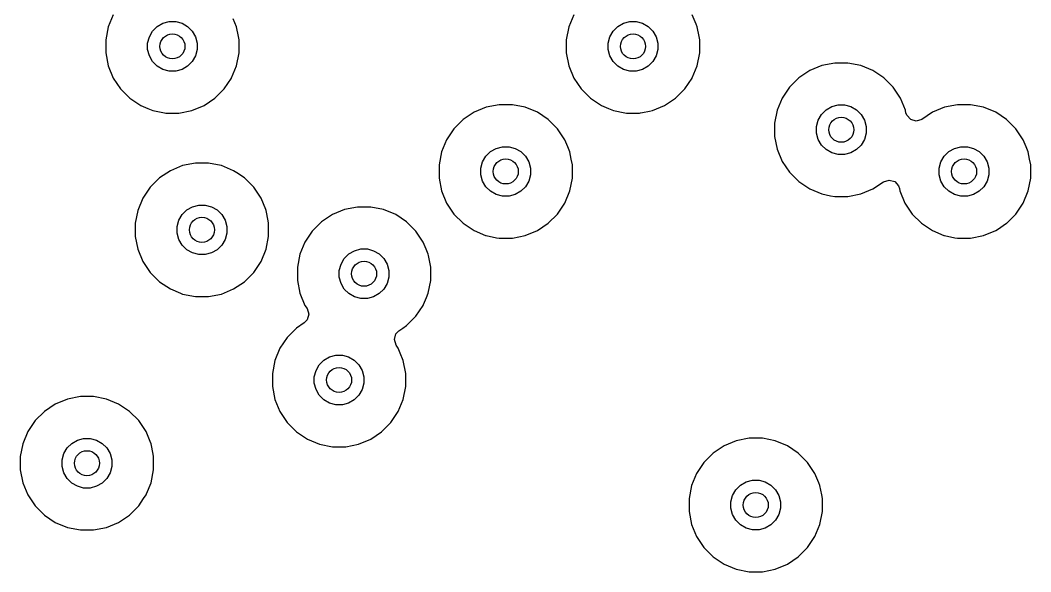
# Model space of a CAD drawing. Header units: inches. Extents: x 2.68 to 6.18, y -3.58 to -1.67.
# Drawn here: x 5.3218 to 5.7992, y -2.9449 to -2.6845 of the extents above; entities that cross this region are included whole.
import ezdxf

# ---------------------------------------------------------------- set-up
doc = ezdxf.new("R2010")
doc.units = ezdxf.units.IN
doc.header["$MEASUREMENT"] = 0
doc.layers.add('In1.Cu', color=91, linetype='CONTINUOUS', true_color=0x7fc87f)

msp = doc.modelspace()

# ---------------------------------------------------------------- linework, layer by layer
at = {"layer": 'In1.Cu', "linetype": 'CONTINUOUS'}
for p, q in [((5.36577, -2.68192), (5.3634, -2.68766)), ((5.58337, -2.68192), (5.58099, -2.68766)), ((5.64107, -2.68636), (5.63923, -2.68192)), ((5.3634, -2.68766), (5.36219, -2.69375)), ((5.3634, -2.68766), (5.3634, -2.68766)), ((5.38433, -2.68966), (5.38651, -2.68748)), ((5.38651, -2.68748), (5.38918, -2.68594)), ((5.38918, -2.68594), (5.39216, -2.68514)), ((5.39216, -2.68514), (5.39524, -2.68514)), ((5.39524, -2.68514), (5.39822, -2.68594)), ((5.39822, -2.68594), (5.40089, -2.68748)), ((5.40089, -2.68748), (5.40307, -2.68966)), ((5.42401, -2.68766), (5.42243, -2.68386)), ((5.4249, -2.69216), (5.42401, -2.68766)), ((5.58099, -2.68766), (5.57978, -2.69375)), ((5.58099, -2.68766), (5.58099, -2.68766)), ((5.60193, -2.68966), (5.60411, -2.68748)), ((5.60411, -2.68748), (5.60678, -2.68594)), ((5.60678, -2.68594), (5.60976, -2.68514)), ((5.60976, -2.68514), (5.61284, -2.68514)), ((5.61284, -2.68514), (5.61582, -2.68594)), ((5.61582, -2.68594), (5.61849, -2.68748)), ((5.61849, -2.68748), (5.62067, -2.68966)), ((5.6416, -2.68766), (5.64107, -2.68636)), ((5.6425, -2.69216), (5.6416, -2.68766)), ((5.38199, -2.69531), (5.38279, -2.69233)), ((5.38279, -2.69233), (5.38433, -2.68966)), ((5.40307, -2.68966), (5.40461, -2.69233)), ((5.40461, -2.69233), (5.40541, -2.69531)), ((5.42522, -2.69375), (5.4249, -2.69216)), ((5.59959, -2.69531), (5.60039, -2.69233)), ((5.60039, -2.69233), (5.60193, -2.68966)), ((5.62067, -2.68966), (5.62221, -2.69233)), ((5.62221, -2.69233), (5.62301, -2.69531)), ((5.64281, -2.69375), (5.6425, -2.69216)), ((5.36219, -2.69375), (5.36219, -2.69995)), ((5.38199, -2.69839), (5.38199, -2.69531)), ((5.40541, -2.69531), (5.40541, -2.69839)), ((5.42522, -2.69995), (5.42522, -2.69375)), ((5.42522, -2.69375), (5.42522, -2.69375)), ((5.42522, -2.69375), (5.42522, -2.69375)), ((5.57978, -2.69375), (5.57978, -2.69995)), ((5.59959, -2.69839), (5.59959, -2.69531)), ((5.62301, -2.69531), (5.62301, -2.69839)), ((5.64281, -2.69995), (5.64281, -2.69375)), ((5.64281, -2.69375), (5.64281, -2.69375)), ((5.64281, -2.69375), (5.64281, -2.69375)), ((5.36219, -2.69995), (5.3634, -2.70604)), ((5.38279, -2.70137), (5.38199, -2.69839)), ((5.38433, -2.70404), (5.38279, -2.70137)), ((5.40461, -2.70137), (5.40307, -2.70404)), ((5.40541, -2.69839), (5.40461, -2.70137)), ((5.42401, -2.70604), (5.42522, -2.69995)), ((5.57978, -2.69995), (5.58099, -2.70604)), ((5.60039, -2.70137), (5.59959, -2.69839)), ((5.60193, -2.70404), (5.60039, -2.70137)), ((5.62221, -2.70137), (5.62067, -2.70404)), ((5.62301, -2.69839), (5.62221, -2.70137)), ((5.6416, -2.70604), (5.64281, -2.69995)), ((5.3634, -2.70604), (5.3634, -2.70604)), ((5.3634, -2.70604), (5.36577, -2.71178)), ((5.38651, -2.70622), (5.38433, -2.70404)), ((5.38918, -2.70776), (5.38651, -2.70622)), ((5.40089, -2.70622), (5.39822, -2.70776)), ((5.40307, -2.70404), (5.40089, -2.70622)), ((5.42242, -2.70988), (5.42401, -2.70604)), ((5.58099, -2.70604), (5.58099, -2.70604)), ((5.58099, -2.70604), (5.58337, -2.71178)), ((5.60411, -2.70622), (5.60193, -2.70404)), ((5.60678, -2.70776), (5.60411, -2.70622)), ((5.61849, -2.70622), (5.61582, -2.70776)), ((5.62067, -2.70404), (5.61849, -2.70622)), ((5.64002, -2.70988), (5.6416, -2.70604)), ((5.70053, -2.70592), (5.6948, -2.70829)), ((5.70662, -2.7047), (5.70053, -2.70592)), ((5.70053, -2.70592), (5.70053, -2.70592)), ((5.71283, -2.7047), (5.70662, -2.7047)), ((5.70662, -2.7047), (5.70662, -2.7047)), ((5.71892, -2.70592), (5.71283, -2.7047)), ((5.71283, -2.7047), (5.71283, -2.7047)), ((5.72465, -2.70829), (5.71892, -2.70592)), ((5.71892, -2.70592), (5.71892, -2.70592)), ((5.36577, -2.71178), (5.36577, -2.71178)), ((5.36577, -2.71178), (5.36922, -2.71694)), ((5.39216, -2.70856), (5.38918, -2.70776)), ((5.39524, -2.70856), (5.39216, -2.70856)), ((5.39822, -2.70776), (5.39524, -2.70856)), ((5.41818, -2.71694), (5.42163, -2.71178)), ((5.42163, -2.71178), (5.42164, -2.71175)), ((5.42164, -2.71175), (5.42242, -2.70988)), ((5.58337, -2.71178), (5.58337, -2.71178)), ((5.58337, -2.71178), (5.58682, -2.71694)), ((5.60976, -2.70856), (5.60678, -2.70776)), ((5.61284, -2.70856), (5.60976, -2.70856)), ((5.61582, -2.70776), (5.61284, -2.70856)), ((5.63578, -2.71694), (5.63923, -2.71178)), ((5.63923, -2.71178), (5.63924, -2.71175)), ((5.63924, -2.71175), (5.64002, -2.70988)), ((5.68963, -2.71174), (5.68524, -2.71613)), ((5.6948, -2.70829), (5.68963, -2.71174)), ((5.68963, -2.71174), (5.68963, -2.71174)), ((5.6948, -2.70829), (5.6948, -2.70829)), ((5.72981, -2.71174), (5.72465, -2.70829)), ((5.72465, -2.70829), (5.72465, -2.70829)), ((5.7342, -2.71613), (5.72981, -2.71174)), ((5.72981, -2.71174), (5.72981, -2.71174)), ((5.68524, -2.71613), (5.6818, -2.72129)), ((5.68524, -2.71613), (5.68524, -2.71613)), ((5.73765, -2.72129), (5.7342, -2.71613)), ((5.7342, -2.71613), (5.7342, -2.71613)), ((5.36922, -2.71694), (5.36922, -2.71694)), ((5.36922, -2.71694), (5.37361, -2.72133)), ((5.37361, -2.72133), (5.37361, -2.72133)), ((5.37361, -2.72133), (5.37877, -2.72478)), ((5.40863, -2.72478), (5.41379, -2.72133)), ((5.41379, -2.72133), (5.41818, -2.71694)), ((5.58682, -2.71694), (5.58682, -2.71694)), ((5.58682, -2.71694), (5.59121, -2.72133)), ((5.59121, -2.72133), (5.59121, -2.72133)), ((5.59121, -2.72133), (5.59637, -2.72478)), ((5.62623, -2.72478), (5.63139, -2.72133)), ((5.63139, -2.72133), (5.63578, -2.71694)), ((5.6818, -2.72129), (5.67942, -2.72703)), ((5.6818, -2.72129), (5.6818, -2.72129)), ((5.74003, -2.72703), (5.73765, -2.72129)), ((5.73765, -2.72129), (5.73765, -2.72129)), ((5.37877, -2.72478), (5.37877, -2.72478)), ((5.37877, -2.72478), (5.38211, -2.72616)), ((5.38211, -2.72616), (5.38451, -2.72715)), ((5.40289, -2.72715), (5.40863, -2.72478)), ((5.54199, -2.7256), (5.53625, -2.72798)), ((5.54808, -2.72439), (5.54199, -2.7256)), ((5.54199, -2.7256), (5.54199, -2.7256)), ((5.55429, -2.72439), (5.54808, -2.72439)), ((5.54808, -2.72439), (5.54808, -2.72439)), ((5.56037, -2.7256), (5.55429, -2.72439)), ((5.55429, -2.72439), (5.55429, -2.72439)), ((5.56611, -2.72798), (5.56037, -2.7256)), ((5.56037, -2.7256), (5.56037, -2.7256)), ((5.59637, -2.72478), (5.59637, -2.72478)), ((5.59637, -2.72478), (5.59971, -2.72616)), ((5.59971, -2.72616), (5.60211, -2.72715)), ((5.62049, -2.72715), (5.62623, -2.72478)), ((5.70253, -2.72685), (5.7052, -2.72531)), ((5.7052, -2.72531), (5.70818, -2.72451)), ((5.70818, -2.72451), (5.71127, -2.72451)), ((5.71127, -2.72451), (5.71424, -2.72531)), ((5.71424, -2.72531), (5.71691, -2.72685)), ((5.75852, -2.7256), (5.75279, -2.72798)), ((5.76461, -2.72439), (5.75852, -2.7256)), ((5.75852, -2.7256), (5.75852, -2.7256)), ((5.77082, -2.72439), (5.76461, -2.72439)), ((5.76461, -2.72439), (5.76461, -2.72439)), ((5.77691, -2.7256), (5.77082, -2.72439)), ((5.77082, -2.72439), (5.77082, -2.72439)), ((5.78264, -2.72798), (5.77691, -2.7256)), ((5.77691, -2.7256), (5.77691, -2.7256)), ((5.38451, -2.72715), (5.38989, -2.72822)), ((5.38989, -2.72822), (5.3906, -2.72837)), ((5.3906, -2.72837), (5.3906, -2.72837)), ((5.3906, -2.72837), (5.3906, -2.72837)), ((5.3906, -2.72837), (5.3968, -2.72837)), ((5.3968, -2.72837), (5.40289, -2.72715)), ((5.3968, -2.72837), (5.3968, -2.72837)), ((5.53625, -2.72798), (5.53109, -2.73143)), ((5.53625, -2.72798), (5.53625, -2.72798)), ((5.57127, -2.73143), (5.56611, -2.72798)), ((5.56611, -2.72798), (5.56611, -2.72798)), ((5.60211, -2.72715), (5.60748, -2.72822)), ((5.60748, -2.72822), (5.6082, -2.72837)), ((5.6082, -2.72837), (5.6082, -2.72837)), ((5.6082, -2.72837), (5.6082, -2.72837)), ((5.6082, -2.72837), (5.6144, -2.72837)), ((5.6144, -2.72837), (5.61481, -2.72829)), ((5.6144, -2.72837), (5.6144, -2.72837)), ((5.61481, -2.72829), (5.6158, -2.72809)), ((5.6158, -2.72809), (5.61917, -2.72742)), ((5.6158, -2.72809), (5.6158, -2.72809)), ((5.61917, -2.72742), (5.62049, -2.72715)), ((5.67942, -2.72703), (5.67821, -2.73312)), ((5.67942, -2.72703), (5.67942, -2.72703)), ((5.69881, -2.7317), (5.70035, -2.72903)), ((5.70035, -2.72903), (5.70253, -2.72685)), ((5.71691, -2.72685), (5.71909, -2.72903)), ((5.71909, -2.72903), (5.72064, -2.7317)), ((5.74005, -2.72715), (5.74003, -2.72703)), ((5.74003, -2.72703), (5.74003, -2.72703)), ((5.74027, -2.72822), (5.74005, -2.72715)), ((5.74065, -2.72938), (5.74027, -2.72822)), ((5.74249, -2.73143), (5.74065, -2.72938)), ((5.75279, -2.72798), (5.74777, -2.73133)), ((5.75279, -2.72798), (5.75279, -2.72798)), ((5.78265, -2.72798), (5.78264, -2.72798)), ((5.78781, -2.73143), (5.78265, -2.72798)), ((5.53109, -2.73143), (5.5267, -2.73582)), ((5.53109, -2.73143), (5.53109, -2.73143)), ((5.57296, -2.73312), (5.57127, -2.73143)), ((5.57127, -2.73143), (5.57127, -2.73143)), ((5.57566, -2.73582), (5.57296, -2.73312)), ((5.67821, -2.73312), (5.67821, -2.73932)), ((5.69801, -2.73468), (5.69881, -2.7317)), ((5.69801, -2.73776), (5.69801, -2.73468)), ((5.72064, -2.7317), (5.72143, -2.73468)), ((5.72143, -2.73468), (5.72143, -2.73776)), ((5.74514, -2.73215), (5.74249, -2.73143)), ((5.74777, -2.73133), (5.74514, -2.73215)), ((5.7922, -2.73582), (5.78781, -2.73143)), ((5.78781, -2.73143), (5.78781, -2.73143)), ((5.5267, -2.73582), (5.52325, -2.74098)), ((5.5267, -2.73582), (5.5267, -2.73582)), ((5.57911, -2.74098), (5.57566, -2.73582)), ((5.57566, -2.73582), (5.57566, -2.73582)), ((5.67821, -2.73932), (5.67942, -2.74541)), ((5.69881, -2.74074), (5.69801, -2.73776)), ((5.72143, -2.73776), (5.72064, -2.74074)), ((5.79565, -2.74098), (5.7922, -2.73582)), ((5.7922, -2.73582), (5.7922, -2.73582)), ((5.52325, -2.74098), (5.52088, -2.74671)), ((5.52325, -2.74098), (5.52325, -2.74098)), ((5.54399, -2.74654), (5.54666, -2.74499)), ((5.54666, -2.74499), (5.54964, -2.7442)), ((5.54964, -2.7442), (5.55272, -2.7442)), ((5.55272, -2.7442), (5.5557, -2.74499)), ((5.5557, -2.74499), (5.55837, -2.74654)), ((5.58051, -2.74435), (5.57911, -2.74098)), ((5.57911, -2.74098), (5.57911, -2.74098)), ((5.58149, -2.74671), (5.58051, -2.74435)), ((5.70035, -2.74341), (5.69881, -2.74074)), ((5.70253, -2.74559), (5.70035, -2.74341)), ((5.71909, -2.74341), (5.71691, -2.74559)), ((5.72064, -2.74074), (5.71909, -2.74341)), ((5.76053, -2.74654), (5.7632, -2.74499)), ((5.7632, -2.74499), (5.76617, -2.7442)), ((5.76617, -2.7442), (5.76926, -2.7442)), ((5.76926, -2.7442), (5.77224, -2.74499)), ((5.77224, -2.74499), (5.77491, -2.74654)), ((5.79704, -2.74435), (5.79565, -2.74098)), ((5.79565, -2.74098), (5.79565, -2.74098)), ((5.79802, -2.74671), (5.79704, -2.74435)), ((5.52088, -2.74671), (5.51967, -2.7528)), ((5.52088, -2.74671), (5.52088, -2.74671)), ((5.54027, -2.75139), (5.54181, -2.74872)), ((5.54181, -2.74872), (5.54399, -2.74654)), ((5.55837, -2.74654), (5.56055, -2.74872)), ((5.56055, -2.74872), (5.56209, -2.75139)), ((5.58216, -2.75009), (5.58149, -2.74671)), ((5.5827, -2.7528), (5.58216, -2.75009)), ((5.67942, -2.74541), (5.67942, -2.74541)), ((5.67942, -2.74541), (5.6818, -2.75115)), ((5.7052, -2.74713), (5.70253, -2.74559)), ((5.70818, -2.74793), (5.7052, -2.74713)), ((5.71127, -2.74793), (5.70818, -2.74793)), ((5.71424, -2.74713), (5.71127, -2.74793)), ((5.71691, -2.74559), (5.71424, -2.74713)), ((5.7568, -2.75139), (5.75835, -2.74872)), ((5.75835, -2.74872), (5.76053, -2.74654)), ((5.77491, -2.74654), (5.77709, -2.74872)), ((5.77709, -2.74872), (5.77863, -2.75139)), ((5.79869, -2.75009), (5.79802, -2.74671)), ((5.79923, -2.7528), (5.79869, -2.75009)), ((5.39844, -2.75316), (5.39271, -2.75554)), ((5.39845, -2.75316), (5.39844, -2.75316)), ((5.40453, -2.75195), (5.39845, -2.75316)), ((5.41074, -2.75195), (5.40453, -2.75195)), ((5.40453, -2.75195), (5.40453, -2.75195)), ((5.41503, -2.7528), (5.41074, -2.75195)), ((5.41074, -2.75195), (5.41074, -2.75195)), ((5.41683, -2.75316), (5.41503, -2.7528)), ((5.42257, -2.75554), (5.41683, -2.75316)), ((5.41683, -2.75316), (5.41683, -2.75316)), ((5.51967, -2.7528), (5.51967, -2.75901)), ((5.53947, -2.75436), (5.54027, -2.75139)), ((5.53947, -2.75745), (5.53947, -2.75436)), ((5.56209, -2.75139), (5.56289, -2.75436)), ((5.56289, -2.75436), (5.56289, -2.75745)), ((5.5827, -2.75901), (5.5827, -2.7528)), ((5.5827, -2.7528), (5.5827, -2.7528)), ((5.5827, -2.7528), (5.5827, -2.7528)), ((5.6818, -2.75115), (5.6818, -2.75115)), ((5.6818, -2.75115), (5.68524, -2.75631)), ((5.75601, -2.75436), (5.7568, -2.75139)), ((5.75601, -2.75745), (5.75601, -2.75436)), ((5.77863, -2.75139), (5.77943, -2.75436)), ((5.77943, -2.75436), (5.77943, -2.75745)), ((5.79923, -2.75901), (5.79923, -2.7528)), ((5.79923, -2.7528), (5.79923, -2.7528)), ((5.79923, -2.7528), (5.79923, -2.7528)), ((5.38755, -2.75898), (5.38316, -2.76337)), ((5.39271, -2.75554), (5.38755, -2.75898)), ((5.38755, -2.75898), (5.38755, -2.75898)), ((5.39271, -2.75554), (5.39271, -2.75554)), ((5.42419, -2.75662), (5.42257, -2.75554)), ((5.42257, -2.75554), (5.42257, -2.75554)), ((5.42773, -2.75898), (5.42419, -2.75662)), ((5.43212, -2.76337), (5.42773, -2.75898)), ((5.42773, -2.75898), (5.42773, -2.75898)), ((5.51967, -2.75901), (5.52088, -2.7651)), ((5.54027, -2.76043), (5.53947, -2.75745)), ((5.56289, -2.75745), (5.56209, -2.76043)), ((5.58149, -2.7651), (5.5827, -2.75901)), ((5.68524, -2.75631), (5.68524, -2.75631)), ((5.68524, -2.75631), (5.68963, -2.7607)), ((5.7568, -2.76043), (5.75601, -2.75745)), ((5.77943, -2.75745), (5.77863, -2.76043)), ((5.79802, -2.7651), (5.79923, -2.75901)), ((5.38316, -2.76337), (5.37971, -2.76854)), ((5.38316, -2.76337), (5.38316, -2.76337)), ((5.43557, -2.76854), (5.43212, -2.76337)), ((5.43212, -2.76337), (5.43212, -2.76337)), ((5.54181, -2.7631), (5.54027, -2.76043)), ((5.54399, -2.76528), (5.54181, -2.7631)), ((5.56055, -2.7631), (5.55837, -2.76528)), ((5.56209, -2.76043), (5.56055, -2.7631)), ((5.68963, -2.7607), (5.6948, -2.76415)), ((5.6948, -2.76415), (5.6948, -2.76415)), ((5.6948, -2.76415), (5.70053, -2.76653)), ((5.71892, -2.76653), (5.72465, -2.76415)), ((5.72465, -2.76415), (5.72967, -2.76079)), ((5.72967, -2.76079), (5.7323, -2.75997)), ((5.7323, -2.75997), (5.73495, -2.7607)), ((5.73495, -2.7607), (5.73679, -2.76275)), ((5.73679, -2.76275), (5.73717, -2.7639)), ((5.73717, -2.7639), (5.73741, -2.7651)), ((5.75835, -2.7631), (5.7568, -2.76043)), ((5.76053, -2.76528), (5.75835, -2.7631)), ((5.77709, -2.7631), (5.77491, -2.76528)), ((5.77863, -2.76043), (5.77709, -2.7631)), ((5.37971, -2.76854), (5.37733, -2.77427)), ((5.37971, -2.76854), (5.37971, -2.76854)), ((5.43779, -2.77391), (5.43557, -2.76854)), ((5.43557, -2.76854), (5.43557, -2.76854)), ((5.52088, -2.7651), (5.52088, -2.7651)), ((5.52088, -2.7651), (5.52325, -2.77083)), ((5.54666, -2.76682), (5.54399, -2.76528)), ((5.54964, -2.76762), (5.54666, -2.76682)), ((5.55272, -2.76762), (5.54964, -2.76762)), ((5.5557, -2.76682), (5.55272, -2.76762)), ((5.55837, -2.76528), (5.5557, -2.76682)), ((5.57911, -2.77083), (5.58149, -2.7651)), ((5.70053, -2.76653), (5.70053, -2.76653)), ((5.70053, -2.76653), (5.70466, -2.76735)), ((5.70466, -2.76735), (5.70662, -2.76774)), ((5.70662, -2.76774), (5.70662, -2.76774)), ((5.70662, -2.76774), (5.70662, -2.76774)), ((5.70662, -2.76774), (5.71283, -2.76774)), ((5.71283, -2.76774), (5.71892, -2.76653)), ((5.71283, -2.76774), (5.71283, -2.76774)), ((5.73741, -2.7651), (5.73741, -2.7651)), ((5.73741, -2.7651), (5.73979, -2.77083)), ((5.7632, -2.76682), (5.76053, -2.76528)), ((5.76617, -2.76762), (5.7632, -2.76682)), ((5.76926, -2.76762), (5.76617, -2.76762)), ((5.77224, -2.76682), (5.76926, -2.76762)), ((5.77491, -2.76528), (5.77224, -2.76682)), ((5.79565, -2.77083), (5.79802, -2.7651)), ((5.40045, -2.77409), (5.40312, -2.77255)), ((5.40312, -2.77255), (5.4061, -2.77175)), ((5.4061, -2.77175), (5.40918, -2.77175)), ((5.40918, -2.77175), (5.41216, -2.77255)), ((5.41216, -2.77255), (5.41483, -2.77409)), ((5.43794, -2.77427), (5.43779, -2.77391)), ((5.47506, -2.77391), (5.46932, -2.77628)), ((5.48115, -2.7727), (5.47506, -2.77391)), ((5.47506, -2.77391), (5.47506, -2.77391)), ((5.48736, -2.7727), (5.48115, -2.7727)), ((5.48115, -2.7727), (5.48115, -2.7727)), ((5.49344, -2.77391), (5.48736, -2.7727)), ((5.48736, -2.7727), (5.48736, -2.7727)), ((5.49918, -2.77628), (5.49344, -2.77391)), ((5.49344, -2.77391), (5.49344, -2.77391)), ((5.52325, -2.77083), (5.52325, -2.77083)), ((5.52325, -2.77083), (5.5267, -2.776)), ((5.57566, -2.776), (5.57911, -2.77083)), ((5.73979, -2.77083), (5.73979, -2.77083)), ((5.73979, -2.77083), (5.74324, -2.776)), ((5.7922, -2.776), (5.79565, -2.77083)), ((5.37733, -2.77427), (5.37612, -2.78036)), ((5.37733, -2.77427), (5.37733, -2.77427)), ((5.39673, -2.77894), (5.39827, -2.77627)), ((5.39827, -2.77627), (5.40045, -2.77409)), ((5.41483, -2.77409), (5.41701, -2.77627)), ((5.41701, -2.77627), (5.41855, -2.77894)), ((5.43893, -2.77922), (5.43794, -2.77427)), ((5.46932, -2.77628), (5.46416, -2.77973)), ((5.46932, -2.77628), (5.46932, -2.77628)), ((5.50434, -2.77973), (5.49918, -2.77628)), ((5.49918, -2.77628), (5.49918, -2.77628)), ((5.5267, -2.776), (5.5267, -2.776)), ((5.5267, -2.776), (5.53109, -2.78039)), ((5.57127, -2.78039), (5.57566, -2.776)), ((5.74324, -2.776), (5.74324, -2.776)), ((5.74324, -2.776), (5.74763, -2.78039)), ((5.78865, -2.77954), (5.7922, -2.776)), ((5.7922, -2.776), (5.7922, -2.776)), ((5.37612, -2.78036), (5.37612, -2.78657)), ((5.39593, -2.78192), (5.39673, -2.77894)), ((5.39593, -2.78501), (5.39593, -2.78192)), ((5.41855, -2.77894), (5.41935, -2.78192)), ((5.41935, -2.78192), (5.41935, -2.78501)), ((5.43915, -2.78036), (5.43893, -2.77922)), ((5.43915, -2.78657), (5.43915, -2.78036)), ((5.43915, -2.78036), (5.43915, -2.78036)), ((5.43915, -2.78036), (5.43915, -2.78036)), ((5.46416, -2.77973), (5.45977, -2.78412)), ((5.46416, -2.77973), (5.46416, -2.77973)), ((5.50873, -2.78412), (5.50434, -2.77973)), ((5.50434, -2.77973), (5.50434, -2.77973)), ((5.53109, -2.78039), (5.53109, -2.78039)), ((5.53109, -2.78039), (5.53625, -2.78383)), ((5.56611, -2.78383), (5.57127, -2.78039)), ((5.74763, -2.78039), (5.74763, -2.78039)), ((5.74763, -2.78039), (5.75279, -2.78383)), ((5.78264, -2.78383), (5.78354, -2.78323)), ((5.78354, -2.78323), (5.78781, -2.78039)), ((5.78781, -2.78039), (5.7879, -2.78029)), ((5.7879, -2.78029), (5.78865, -2.77954)), ((5.37612, -2.78657), (5.37733, -2.79266)), ((5.39673, -2.78798), (5.39593, -2.78501)), ((5.39827, -2.79065), (5.39673, -2.78798)), ((5.41855, -2.78798), (5.41701, -2.79065)), ((5.41935, -2.78501), (5.41855, -2.78798)), ((5.43794, -2.79266), (5.43915, -2.78657)), ((5.45977, -2.78412), (5.45632, -2.78928)), ((5.45977, -2.78412), (5.45977, -2.78412)), ((5.51218, -2.78928), (5.50873, -2.78412)), ((5.50873, -2.78412), (5.50873, -2.78412)), ((5.53625, -2.78383), (5.53625, -2.78383)), ((5.53625, -2.78383), (5.54168, -2.78608)), ((5.54168, -2.78608), (5.54199, -2.78621)), ((5.54199, -2.78621), (5.54683, -2.78717)), ((5.54683, -2.78717), (5.54808, -2.78742)), ((5.54808, -2.78742), (5.54808, -2.78742)), ((5.54808, -2.78742), (5.54808, -2.78742)), ((5.54808, -2.78742), (5.55429, -2.78742)), ((5.55429, -2.78742), (5.56037, -2.78621)), ((5.55429, -2.78742), (5.55429, -2.78742)), ((5.56037, -2.78621), (5.56611, -2.78383)), ((5.75279, -2.78383), (5.75279, -2.78383)), ((5.75279, -2.78383), (5.75822, -2.78608)), ((5.75822, -2.78608), (5.75852, -2.78621)), ((5.75852, -2.78621), (5.76337, -2.78717)), ((5.76337, -2.78717), (5.76461, -2.78742)), ((5.76461, -2.78742), (5.76461, -2.78742)), ((5.76461, -2.78742), (5.76461, -2.78742)), ((5.76461, -2.78742), (5.77082, -2.78742)), ((5.77082, -2.78742), (5.77691, -2.78621)), ((5.77082, -2.78742), (5.77082, -2.78742)), ((5.77691, -2.78621), (5.78264, -2.78383)), ((5.37733, -2.79266), (5.37733, -2.79266)), ((5.37733, -2.79266), (5.37971, -2.79839)), ((5.40045, -2.79283), (5.39827, -2.79065)), ((5.40312, -2.79438), (5.40045, -2.79283)), ((5.41483, -2.79283), (5.41216, -2.79438)), ((5.41701, -2.79065), (5.41483, -2.79283)), ((5.43557, -2.79839), (5.43794, -2.79266)), ((5.45632, -2.78928), (5.45395, -2.79502)), ((5.45632, -2.78928), (5.45632, -2.78928)), ((5.47973, -2.7933), (5.48271, -2.7925)), ((5.48271, -2.7925), (5.48579, -2.7925)), ((5.48579, -2.7925), (5.48877, -2.7933)), ((5.51358, -2.79266), (5.51218, -2.78928)), ((5.51218, -2.78928), (5.51218, -2.78928)), ((5.51456, -2.79502), (5.51358, -2.79266)), ((5.4061, -2.79517), (5.40312, -2.79438)), ((5.40918, -2.79517), (5.4061, -2.79517)), ((5.41216, -2.79438), (5.40918, -2.79517)), ((5.45395, -2.79502), (5.45274, -2.80111)), ((5.45395, -2.79502), (5.45395, -2.79502)), ((5.47334, -2.79969), (5.47488, -2.79702)), ((5.47488, -2.79702), (5.47706, -2.79484)), ((5.47706, -2.79484), (5.47973, -2.7933)), ((5.48877, -2.7933), (5.49144, -2.79484)), ((5.49144, -2.79484), (5.49362, -2.79702)), ((5.49362, -2.79702), (5.49516, -2.79969)), ((5.51466, -2.79553), (5.51456, -2.79502)), ((5.51577, -2.80111), (5.51466, -2.79553)), ((5.37971, -2.79839), (5.37971, -2.79839)), ((5.37971, -2.79839), (5.38316, -2.80355)), ((5.43212, -2.80355), (5.43557, -2.79839)), ((5.45274, -2.80111), (5.45274, -2.80732)), ((5.47254, -2.80267), (5.47334, -2.79969)), ((5.49516, -2.79969), (5.49596, -2.80267)), ((5.51577, -2.80732), (5.51577, -2.80111)), ((5.51577, -2.80111), (5.51577, -2.80111)), ((5.51577, -2.80111), (5.51577, -2.80111)), ((5.38316, -2.80355), (5.38316, -2.80355)), ((5.38316, -2.80355), (5.38755, -2.80794)), ((5.42773, -2.80794), (5.43212, -2.80355)), ((5.45274, -2.80732), (5.45395, -2.81341)), ((5.47254, -2.80575), (5.47254, -2.80267)), ((5.47334, -2.80873), (5.47254, -2.80575)), ((5.49596, -2.80575), (5.49516, -2.80873)), ((5.49596, -2.80267), (5.49596, -2.80575)), ((5.51456, -2.81341), (5.51577, -2.80732)), ((5.38755, -2.80794), (5.38755, -2.80794)), ((5.38755, -2.80794), (5.39271, -2.81139)), ((5.39271, -2.81139), (5.39271, -2.81139)), ((5.39271, -2.81139), (5.39757, -2.81341)), ((5.41683, -2.81377), (5.42257, -2.81139)), ((5.42257, -2.81139), (5.42773, -2.80794)), ((5.47488, -2.8114), (5.47334, -2.80873)), ((5.47706, -2.81358), (5.47488, -2.8114)), ((5.49362, -2.8114), (5.49144, -2.81358)), ((5.49516, -2.80873), (5.49362, -2.8114)), ((5.39757, -2.81341), (5.39844, -2.81377)), ((5.39844, -2.81377), (5.40453, -2.81498)), ((5.40453, -2.81498), (5.40453, -2.81498)), ((5.40453, -2.81498), (5.40453, -2.81498)), ((5.40453, -2.81498), (5.41074, -2.81498)), ((5.41074, -2.81498), (5.41683, -2.81377)), ((5.41074, -2.81498), (5.41074, -2.81498)), ((5.45395, -2.81341), (5.45395, -2.81341)), ((5.45395, -2.81341), (5.45632, -2.81914)), ((5.47973, -2.81512), (5.47706, -2.81358)), ((5.48271, -2.81592), (5.47973, -2.81512)), ((5.48579, -2.81592), (5.48271, -2.81592)), ((5.48877, -2.81512), (5.48579, -2.81592)), ((5.49144, -2.81358), (5.48877, -2.81512)), ((5.51236, -2.81872), (5.51374, -2.81537)), ((5.51374, -2.81537), (5.51456, -2.81341)), ((5.45632, -2.81914), (5.45632, -2.81914)), ((5.45632, -2.81914), (5.45733, -2.82065)), ((5.45733, -2.82065), (5.45815, -2.82328)), ((5.50873, -2.8243), (5.51218, -2.81914)), ((5.51218, -2.81914), (5.51236, -2.81872)), ((5.45743, -2.82593), (5.45599, -2.82742)), ((5.45815, -2.82328), (5.45743, -2.82593)), ((5.50434, -2.82869), (5.50873, -2.8243)), ((5.45235, -2.82985), (5.44796, -2.83424)), ((5.45599, -2.82742), (5.45235, -2.82985)), ((5.45235, -2.82985), (5.45235, -2.82985)), ((5.49927, -2.83261), (5.50071, -2.83112)), ((5.50071, -2.83112), (5.50261, -2.82985)), ((5.50261, -2.82985), (5.50434, -2.82869)), ((5.44796, -2.83424), (5.44451, -2.8394)), ((5.44796, -2.83424), (5.44796, -2.83424)), ((5.49854, -2.83527), (5.49927, -2.83261)), ((5.49936, -2.83789), (5.49854, -2.83527)), ((5.44451, -2.8394), (5.44214, -2.84514)), ((5.44451, -2.8394), (5.44451, -2.8394)), ((5.50037, -2.8394), (5.49936, -2.83789)), ((5.50132, -2.84171), (5.50037, -2.8394)), ((5.50037, -2.8394), (5.50037, -2.8394)), ((5.50037, -2.8394), (5.50037, -2.8394)), ((5.44214, -2.84514), (5.44093, -2.85123)), ((5.44214, -2.84514), (5.44214, -2.84514)), ((5.46307, -2.84714), (5.46525, -2.84496)), ((5.46525, -2.84496), (5.46792, -2.84342)), ((5.46792, -2.84342), (5.4709, -2.84262)), ((5.4709, -2.84262), (5.47398, -2.84262)), ((5.47398, -2.84262), (5.47696, -2.84342)), ((5.47696, -2.84342), (5.47963, -2.84496)), ((5.47963, -2.84496), (5.48181, -2.84714)), ((5.50275, -2.84514), (5.50132, -2.84171)), ((5.50396, -2.85123), (5.50275, -2.84514)), ((5.50275, -2.84514), (5.50275, -2.84514)), ((5.46073, -2.85279), (5.46153, -2.84981)), ((5.46153, -2.84981), (5.46307, -2.84714)), ((5.48181, -2.84714), (5.48335, -2.84981)), ((5.48335, -2.84981), (5.48415, -2.85279)), ((5.44093, -2.85123), (5.44093, -2.85743)), ((5.46073, -2.85587), (5.46073, -2.85279)), ((5.48415, -2.85279), (5.48415, -2.85587)), ((5.50396, -2.85743), (5.50396, -2.85123)), ((5.50396, -2.85123), (5.50396, -2.85123)), ((5.50396, -2.85123), (5.50396, -2.85123)), ((5.44093, -2.85743), (5.44214, -2.86352)), ((5.46153, -2.85885), (5.46073, -2.85587)), ((5.46307, -2.86152), (5.46153, -2.85885)), ((5.48335, -2.85885), (5.48181, -2.86152)), ((5.48415, -2.85587), (5.48335, -2.85885)), ((5.50275, -2.86352), (5.50396, -2.85743)), ((5.3441, -2.86334), (5.33837, -2.86572)), ((5.34411, -2.86334), (5.3441, -2.86334)), ((5.35019, -2.86213), (5.34411, -2.86334)), ((5.3564, -2.86213), (5.35019, -2.86213)), ((5.35019, -2.86213), (5.35019, -2.86213)), ((5.36249, -2.86334), (5.3564, -2.86213)), ((5.3564, -2.86213), (5.3564, -2.86213)), ((5.36823, -2.86572), (5.36249, -2.86334)), ((5.36249, -2.86334), (5.36249, -2.86334)), ((5.44214, -2.86352), (5.44214, -2.86352)), ((5.44214, -2.86352), (5.44451, -2.86926)), ((5.46525, -2.8637), (5.46307, -2.86152)), ((5.46792, -2.86524), (5.46525, -2.8637)), ((5.47963, -2.8637), (5.47696, -2.86524)), ((5.48181, -2.86152), (5.47963, -2.8637)), ((5.50037, -2.86926), (5.50275, -2.86352)), ((5.33321, -2.86917), (5.32882, -2.87355)), ((5.33837, -2.86572), (5.33321, -2.86917)), ((5.33321, -2.86917), (5.33321, -2.86917)), ((5.33837, -2.86572), (5.33837, -2.86572)), ((5.37339, -2.86917), (5.36823, -2.86572)), ((5.36823, -2.86572), (5.36823, -2.86572)), ((5.37778, -2.87355), (5.37339, -2.86917)), ((5.37339, -2.86917), (5.37339, -2.86917)), ((5.44451, -2.86926), (5.44451, -2.86926)), ((5.44451, -2.86926), (5.44796, -2.87442)), ((5.4709, -2.86604), (5.46792, -2.86524)), ((5.47398, -2.86604), (5.4709, -2.86604)), ((5.47696, -2.86524), (5.47398, -2.86604)), ((5.49692, -2.87442), (5.50037, -2.86926)), ((5.32882, -2.87355), (5.32537, -2.87872)), ((5.32882, -2.87355), (5.32882, -2.87355)), ((5.38123, -2.87872), (5.37778, -2.87355)), ((5.37778, -2.87355), (5.37778, -2.87355)), ((5.32537, -2.87872), (5.32299, -2.88445)), ((5.32537, -2.87872), (5.32537, -2.87872)), ((5.38319, -2.88345), (5.38123, -2.87872)), ((5.38123, -2.87872), (5.38123, -2.87872)), ((5.44796, -2.87442), (5.44796, -2.87442)), ((5.44796, -2.87442), (5.45235, -2.87881)), ((5.45235, -2.87881), (5.45235, -2.87881)), ((5.45235, -2.87881), (5.45751, -2.88226)), ((5.48737, -2.88226), (5.49253, -2.87881)), ((5.49253, -2.87881), (5.49692, -2.87442)), ((5.34611, -2.88427), (5.34878, -2.88273)), ((5.34878, -2.88273), (5.35176, -2.88194)), ((5.35176, -2.88194), (5.35484, -2.88194)), ((5.35484, -2.88194), (5.35782, -2.88273)), ((5.35782, -2.88273), (5.36049, -2.88427)), ((5.3836, -2.88445), (5.38319, -2.88345)), ((5.45751, -2.88226), (5.45751, -2.88226)), ((5.45751, -2.88226), (5.46137, -2.88386)), ((5.48163, -2.88464), (5.48737, -2.88226)), ((5.6601, -2.88308), (5.65436, -2.88546)), ((5.66619, -2.88187), (5.6601, -2.88308)), ((5.6601, -2.88308), (5.6601, -2.88308)), ((5.6724, -2.88187), (5.66619, -2.88187)), ((5.66619, -2.88187), (5.66619, -2.88187)), ((5.67848, -2.88308), (5.6724, -2.88187)), ((5.6724, -2.88187), (5.6724, -2.88187)), ((5.68422, -2.88546), (5.67848, -2.88308)), ((5.67848, -2.88308), (5.67848, -2.88308)), ((5.32299, -2.88445), (5.32178, -2.89054)), ((5.32299, -2.88445), (5.32299, -2.88445)), ((5.34239, -2.88913), (5.34393, -2.88645)), ((5.34393, -2.88645), (5.34611, -2.88427)), ((5.36049, -2.88427), (5.36267, -2.88645)), ((5.36267, -2.88645), (5.36421, -2.88913)), ((5.38457, -2.88931), (5.3836, -2.88445)), ((5.46137, -2.88386), (5.46325, -2.88464)), ((5.46325, -2.88464), (5.46934, -2.88585)), ((5.46934, -2.88585), (5.46934, -2.88585)), ((5.46934, -2.88585), (5.46934, -2.88585)), ((5.46934, -2.88585), (5.47555, -2.88585)), ((5.47555, -2.88585), (5.48163, -2.88464)), ((5.47555, -2.88585), (5.47555, -2.88585)), ((5.65436, -2.88546), (5.6492, -2.88891)), ((5.65436, -2.88546), (5.65436, -2.88546)), ((5.68938, -2.88891), (5.68422, -2.88546)), ((5.68422, -2.88546), (5.68422, -2.88546)), ((5.32178, -2.89054), (5.32178, -2.89675)), ((5.34159, -2.8921), (5.34239, -2.88913)), ((5.34159, -2.89519), (5.34159, -2.8921)), ((5.36421, -2.88913), (5.36501, -2.8921)), ((5.36501, -2.8921), (5.36501, -2.89519)), ((5.38481, -2.89054), (5.38457, -2.88931)), ((5.38481, -2.89675), (5.38481, -2.89054)), ((5.38481, -2.89054), (5.38481, -2.89054)), ((5.38481, -2.89054), (5.38481, -2.89054)), ((5.64481, -2.8933), (5.64136, -2.89846)), ((5.6492, -2.88891), (5.64481, -2.8933)), ((5.64481, -2.8933), (5.64481, -2.8933)), ((5.6492, -2.88891), (5.6492, -2.88891)), ((5.69377, -2.8933), (5.68938, -2.88891)), ((5.68938, -2.88891), (5.68938, -2.88891)), ((5.69722, -2.89846), (5.69377, -2.8933)), ((5.69377, -2.8933), (5.69377, -2.8933)), ((5.32178, -2.89675), (5.32299, -2.90284)), ((5.34239, -2.89816), (5.34159, -2.89519)), ((5.36501, -2.89519), (5.36421, -2.89816)), ((5.3836, -2.90284), (5.38481, -2.89675)), ((5.32299, -2.90284), (5.32299, -2.90284)), ((5.32299, -2.90284), (5.32537, -2.90857)), ((5.34393, -2.90084), (5.34239, -2.89816)), ((5.34611, -2.90302), (5.34393, -2.90084)), ((5.36267, -2.90084), (5.36049, -2.90302)), ((5.36421, -2.89816), (5.36267, -2.90084)), ((5.38139, -2.90817), (5.3836, -2.90284)), ((5.3836, -2.90284), (5.3836, -2.90284)), ((5.64136, -2.89846), (5.63899, -2.90419)), ((5.64136, -2.89846), (5.64136, -2.89846)), ((5.6621, -2.90402), (5.66477, -2.90247)), ((5.66477, -2.90247), (5.66775, -2.90168)), ((5.66775, -2.90168), (5.67083, -2.90168)), ((5.67083, -2.90168), (5.67381, -2.90247)), ((5.67381, -2.90247), (5.67648, -2.90402)), ((5.69903, -2.90284), (5.69722, -2.89846)), ((5.69722, -2.89846), (5.69722, -2.89846)), ((5.6996, -2.90419), (5.69903, -2.90284)), ((5.34878, -2.90456), (5.34611, -2.90302)), ((5.35176, -2.90535), (5.34878, -2.90456)), ((5.35484, -2.90535), (5.35176, -2.90535)), ((5.35782, -2.90456), (5.35484, -2.90535)), ((5.36049, -2.90302), (5.35782, -2.90456)), ((5.63899, -2.90419), (5.63778, -2.91028)), ((5.63899, -2.90419), (5.63899, -2.90419)), ((5.65838, -2.90887), (5.65992, -2.9062)), ((5.65992, -2.9062), (5.6621, -2.90402)), ((5.67648, -2.90402), (5.67866, -2.9062)), ((5.67866, -2.9062), (5.6802, -2.90887)), ((5.70047, -2.90857), (5.6996, -2.90419)), ((5.32537, -2.90857), (5.32537, -2.90857)), ((5.32537, -2.90857), (5.32882, -2.91374)), ((5.37778, -2.91374), (5.38009, -2.91028)), ((5.38009, -2.91028), (5.38123, -2.90857)), ((5.38123, -2.90857), (5.38139, -2.90817)), ((5.38123, -2.90857), (5.38123, -2.90857)), ((5.63778, -2.91028), (5.63778, -2.91649)), ((5.65758, -2.91184), (5.65838, -2.90887)), ((5.65758, -2.91493), (5.65758, -2.91184)), ((5.6802, -2.90887), (5.681, -2.91184)), ((5.681, -2.91184), (5.681, -2.91493)), ((5.70081, -2.91028), (5.70047, -2.90857)), ((5.70081, -2.91649), (5.70081, -2.91028)), ((5.70081, -2.91028), (5.70081, -2.91028)), ((5.70081, -2.91028), (5.70081, -2.91028)), ((5.32882, -2.91374), (5.32882, -2.91374)), ((5.32882, -2.91374), (5.33321, -2.91812)), ((5.37339, -2.91812), (5.37778, -2.91374)), ((5.63778, -2.91649), (5.63899, -2.92258)), ((5.65838, -2.91791), (5.65758, -2.91493)), ((5.681, -2.91493), (5.6802, -2.91791)), ((5.6996, -2.92258), (5.70081, -2.91649)), ((5.33321, -2.91812), (5.33321, -2.91812)), ((5.33321, -2.91812), (5.33837, -2.92157)), ((5.33837, -2.92157), (5.33837, -2.92157)), ((5.33837, -2.92157), (5.3441, -2.92395)), ((5.36249, -2.92395), (5.36823, -2.92157)), ((5.36823, -2.92157), (5.37339, -2.91812)), ((5.65992, -2.92058), (5.65838, -2.91791)), ((5.6621, -2.92276), (5.65992, -2.92058)), ((5.67866, -2.92058), (5.67648, -2.92276)), ((5.6802, -2.91791), (5.67866, -2.92058)), ((5.3441, -2.92395), (5.34411, -2.92395)), ((5.34411, -2.92395), (5.35019, -2.92516)), ((5.35019, -2.92516), (5.35019, -2.92516)), ((5.35019, -2.92516), (5.35019, -2.92516)), ((5.35019, -2.92516), (5.3564, -2.92516)), ((5.3564, -2.92516), (5.36249, -2.92395)), ((5.3564, -2.92516), (5.3564, -2.92516)), ((5.63899, -2.92258), (5.63899, -2.92258)), ((5.63899, -2.92258), (5.64136, -2.92831)), ((5.66477, -2.9243), (5.6621, -2.92276)), ((5.66775, -2.9251), (5.66477, -2.9243)), ((5.67083, -2.9251), (5.66775, -2.9251)), ((5.67381, -2.9243), (5.67083, -2.9251)), ((5.67648, -2.92276), (5.67381, -2.9243)), ((5.69722, -2.92831), (5.6996, -2.92258)), ((5.64136, -2.92831), (5.64136, -2.92831)), ((5.64136, -2.92831), (5.64481, -2.93348)), ((5.69377, -2.93348), (5.69722, -2.92831)), ((5.64481, -2.93348), (5.64481, -2.93348)), ((5.64481, -2.93348), (5.6492, -2.93787)), ((5.68938, -2.93787), (5.69377, -2.93348)), ((5.6492, -2.93787), (5.6492, -2.93787)), ((5.6492, -2.93787), (5.65436, -2.94131)), ((5.68422, -2.94131), (5.68938, -2.93787)), ((5.65436, -2.94131), (5.65436, -2.94131)), ((5.65436, -2.94131), (5.6601, -2.94369)), ((5.6601, -2.94369), (5.6601, -2.94369)), ((5.6601, -2.94369), (5.66619, -2.9449)), ((5.66619, -2.9449), (5.66619, -2.9449)), ((5.66619, -2.9449), (5.66619, -2.9449)), ((5.66619, -2.9449), (5.6724, -2.9449)), ((5.6724, -2.9449), (5.67848, -2.94369)), ((5.6724, -2.9449), (5.6724, -2.9449)), ((5.67848, -2.94369), (5.68422, -2.94131))]:
    msp.add_line(p, q, dxfattribs=at)
at = {"layer": 'In1.Cu'}
for centre in [(5.3937, -2.69685), (5.6113, -2.69685), (5.70972, -2.73622), (5.55118, -2.75591), (5.76772, -2.75591), (5.40764, -2.78346), (5.48425, -2.80421), (5.47244, -2.85433), (5.3533, -2.89364), (5.66929, -2.91339)]:
    msp.add_circle(centre, 0.00591, dxfattribs=at)

doc.saveas('drawing.dxf')
